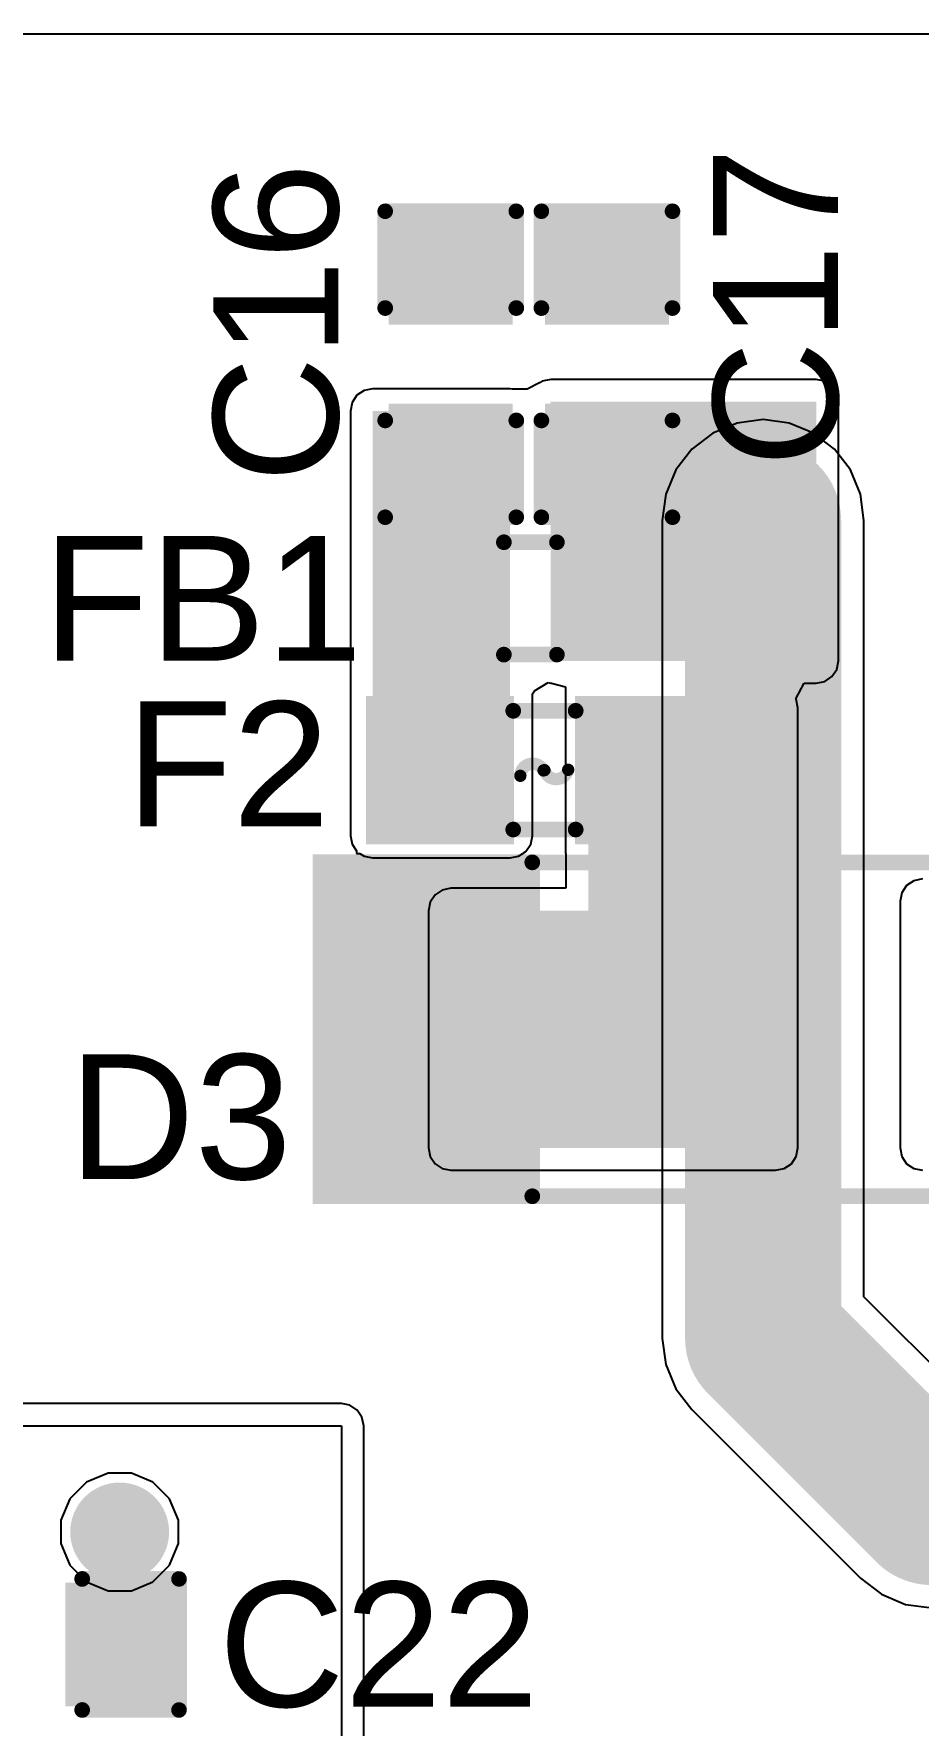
# Model space of a CAD drawing. Header units: millimetres. Extents: x -3 to 175, y -4 to 177.
# Drawn here: x 11.21 to 18.41, y 162.31 to 176.07 of the extents above; entities that cross this region are included whole.
import ezdxf

# ---------------------------------------------------------------- set-up
doc = ezdxf.new("R2010")
doc.units = ezdxf.units.MM
for name, color, linetype in [('BottomLayer', 5, 'Continuous'), ('BottomSolder', 6, 'Continuous'), ('TopLayer', 1, 'Continuous'), ('TopOverlay', 2, 'Continuous'), ('TopPaste', 8, 'Continuous'), ('TopSolder', 216, 'Continuous'), ('ViaHoleLayer', 16, 'Continuous')]:
    doc.layers.add(name, color=color, linetype=linetype)
doc.styles.add('Arial', font='', dxfattribs={"height": 0.2})
doc.styles.get('Arial').set_extended_font_data('Arial')

# ---------------------------------------------------------------- blocks, each defined once
blk = doc.blocks.new('IND_0603__1608_M_______118')
at = {"layer": 'TopLayer'}
for points in [[(-1, 0.4), (-0.4, 0.4), (-0.4, -0.4), (-1, -0.4)], [(0.4, 0.4), (1, 0.4), (1, -0.4), (0.4, -0.4)]]:
    blk.add_hatch(color=1, dxfattribs=at).paths.add_polyline_path(points)
at = {"layer": 'TopPaste'}
for points in [[(-1, 0.4), (-0.4, 0.4), (-0.4, -0.4), (-1, -0.4)], [(0.4, 0.4), (1, 0.4), (1, -0.4), (0.4, -0.4)]]:
    blk.add_hatch(color=8, dxfattribs=at).paths.add_polyline_path(points)
at = {"layer": 'TopSolder'}
for points in [[(-1.102, 0.502), (-0.298, 0.502), (-0.298, -0.502), (-1.102, -0.502)], [(0.298, 0.502), (1.102, 0.502), (1.102, -0.502), (0.298, -0.502)]]:
    blk.add_hatch(color=216, dxfattribs=at).paths.add_polyline_path(points)
at = {"layer": 'TopOverlay', "const_width": 0.127}
for points in [[(-0.203, 0.457), (0.229, 0.457)], [(-0.203, -0.457), (0.229, -0.457)]]:
    blk.add_lwpolyline(points, dxfattribs=at)
at = {"layer": 'TopOverlay', "const_width": 0.0635}
for points in [[(-0.235, 0.457, 1), (-0.171, 0.457, 1)], [(0.197, 0.457, 1), (0.26, 0.457, 1)], [(-0.235, -0.457, 1), (-0.171, -0.457, 1)], [(0.197, -0.457, 1), (0.26, -0.457, 1)]]:
    blk.add_lwpolyline(points, format="xyb", close=True, dxfattribs=at)
blk = doc.blocks.new('_____0603_119')
at = {"layer": 'TopLayer'}
for points in [[(-0.35, -0.5), (-1.35, -0.5), (-1.35, 0.5), (-0.35, 0.5)], [(1.35, -0.5), (0.35, -0.5), (0.35, 0.5), (1.35, 0.5)]]:
    blk.add_hatch(color=1, dxfattribs=at).paths.add_polyline_path(points)
at = {"layer": 'TopPaste'}
for points in [[(-0.35, -0.5), (-1.35, -0.5), (-1.35, 0.5), (-0.35, 0.5)], [(1.35, -0.5), (0.35, -0.5), (0.35, 0.5), (1.35, 0.5)]]:
    blk.add_hatch(color=8, dxfattribs=at).paths.add_polyline_path(points)
at = {"layer": 'TopSolder'}
for points in [[(-0.248, -0.602), (-1.452, -0.602), (-1.452, 0.602), (-0.248, 0.602)], [(1.452, -0.602), (0.248, -0.602), (0.248, 0.602), (1.452, 0.602)]]:
    blk.add_hatch(color=216, dxfattribs=at).paths.add_polyline_path(points)
at = {"layer": 'TopOverlay', "const_width": 0.127}
for points in [[(0.254, 0.483), (-0.254, 0.483)], [(0.254, -0.483), (-0.254, -0.483)]]:
    blk.add_lwpolyline(points, dxfattribs=at)
at = {"layer": 'TopOverlay'}
for points, const_width in [([(-0.286, 0.483, 1), (-0.222, 0.483, 1)], 0.0635), ([(0.222, 0.483, 1), (0.286, 0.483, 1)], 0.0635), ([(-0.218, -0.003, 1), (-0.168, -0.003, 1)], 0.05), ([(-0.025, 0, 1), (0.025, 0, 1)], 0.05), ([(-0.018, 0.002, 1), (0.032, 0.002, 1)], 0.05), ([(0.171, 0.046, 1), (0.221, 0.046, 1)], 0.05), ([(-0.286, -0.483, 1), (-0.222, -0.483, 1)], 0.0635), ([(0.222, -0.483, 1), (0.286, -0.483, 1)], 0.0635)]:
    blk.add_lwpolyline(points, format="xyb", close=True, dxfattribs=dict(at, const_width=const_width))
at = {"layer": 'TopOverlay', "const_width": 0.1}
for points in [[(-0.193, -0.003, -0.770164), (0, 0)], [(0.196, 0.046, -0.784117), (0.007, 0.002)]]:
    blk.add_lwpolyline(points, format="xyb", dxfattribs=at)
blk = doc.blocks.new('SMA_133')
at = {"layer": 'TopLayer'}
for points in [[(-3.25, 0.85), (-0.75, 0.85), (-0.75, -0.85), (-3.25, -0.85)], [(0.75, 0.85), (3.25, 0.85), (3.25, -0.85), (0.75, -0.85)]]:
    blk.add_hatch(color=1, dxfattribs=at).paths.add_polyline_path(points)
at = {"layer": 'TopOverlay'}
for points in [[(-4.445, -1.422), (-3.278, -1.422), (-3.278, 1.422), (-4.445, 1.422)], [(-3.3, 0.924), (-2.596, 0.924), (-2.596, 1.422), (-3.3, 1.422)], [(-3.3, -1.422), (-2.596, -1.422), (-2.596, -0.924), (-3.3, -0.924)]]:
    blk.add_hatch(color=2, dxfattribs=at).paths.add_polyline_path(points)
at = {"layer": 'TopPaste'}
for points in [[(-3.25, 0.85), (-0.75, 0.85), (-0.75, -0.85), (-3.25, -0.85)], [(0.75, 0.85), (3.25, 0.85), (3.25, -0.85), (0.75, -0.85)]]:
    blk.add_hatch(color=8, dxfattribs=at).paths.add_polyline_path(points)
at = {"layer": 'TopSolder'}
for points in [[(-3.352, 0.952), (-0.648, 0.952), (-0.648, -0.952), (-3.352, -0.952)], [(0.648, 0.952), (3.352, 0.952), (3.352, -0.952), (0.648, -0.952)]]:
    blk.add_hatch(color=216, dxfattribs=at).paths.add_polyline_path(points)
at = {"layer": 'TopOverlay', "const_width": 0.127}
for points in [[(-2.658, 1.358), (2.061, 1.358)], [(2.061, 1.012), (2.061, 1.358)], [(2.061, -1.358), (2.061, -1.012)], [(-2.658, -1.358), (2.061, -1.358)]]:
    blk.add_lwpolyline(points, dxfattribs=at)
at = {"layer": 'TopOverlay', "const_width": 0.0635}
for points in [[(-2.69, 1.358, 1), (-2.626, 1.358, 1)], [(2.029, 1.358, 1), (2.093, 1.358, 1)], [(2.029, 1.358, 1), (2.093, 1.358, 1)], [(2.029, 1.012, 1), (2.093, 1.012, 1)], [(2.029, -1.012, 1), (2.093, -1.012, 1)], [(-2.69, -1.358, 1), (-2.626, -1.358, 1)], [(2.029, -1.358, 1), (2.093, -1.358, 1)], [(2.029, -1.358, 1), (2.093, -1.358, 1)]]:
    blk.add_lwpolyline(points, format="xyb", close=True, dxfattribs=at)
blk = doc.blocks.new('C___0603_153')
at = {"layer": 'TopLayer'}
for points in [[(-0.381, 0.445), (-0.381, -0.445), (-1.143, -0.445), (-1.143, 0.445)], [(1.143, 0.445), (1.143, -0.445), (0.381, -0.445), (0.381, 0.445)]]:
    blk.add_hatch(color=1, dxfattribs=at).paths.add_polyline_path(points)
at = {"layer": 'TopPaste'}
for points in [[(-0.381, 0.445), (-0.381, -0.445), (-1.143, -0.445), (-1.143, 0.445)], [(1.143, 0.445), (1.143, -0.445), (0.381, -0.445), (0.381, 0.445)]]:
    blk.add_hatch(color=8, dxfattribs=at).paths.add_polyline_path(points)
at = {"layer": 'TopSolder'}
for points in [[(-0.321, 0.504), (-0.321, -0.504), (-1.203, -0.504), (-1.203, 0.504)], [(1.203, 0.504), (1.203, -0.504), (0.321, -0.504), (0.321, 0.504)]]:
    blk.add_hatch(color=216, dxfattribs=at).paths.add_polyline_path(points)
at = {"layer": 'TopOverlay', "const_width": 0.127}
for points in [[(-1.245, 0.533), (-1.245, -0.533)], [(-0.457, 0.533), (-1.245, 0.533)], [(1.245, 0.533), (0.457, 0.533)], [(1.245, 0.533), (1.245, -0.533)], [(-0.457, -0.533), (-1.245, -0.533)], [(1.245, -0.533), (0.457, -0.533)]]:
    blk.add_lwpolyline(points, dxfattribs=at)
at = {"layer": 'TopOverlay', "const_width": 0.0635}
for points in [[(-1.276, 0.533, 1), (-1.213, 0.533, 1)], [(-1.276, 0.533, 1), (-1.213, 0.533, 1)], [(-0.489, 0.533, 1), (-0.425, 0.533, 1)], [(0.425, 0.533, 1), (0.489, 0.533, 1)], [(1.213, 0.533, 1), (1.276, 0.533, 1)], [(1.213, 0.533, 1), (1.276, 0.533, 1)], [(-1.276, -0.533, 1), (-1.213, -0.533, 1)], [(-1.276, -0.533, 1), (-1.213, -0.533, 1)], [(-0.489, -0.533, 1), (-0.425, -0.533, 1)], [(0.425, -0.533, 1), (0.489, -0.533, 1)], [(1.213, -0.533, 1), (1.276, -0.533, 1)], [(1.213, -0.533, 1), (1.276, -0.533, 1)]]:
    blk.add_lwpolyline(points, format="xyb", close=True, dxfattribs=at)
blk = doc.blocks.new('C___0603_158')
at = {"layer": 'TopLayer'}
for points in [[(-0.381, 0.445), (-0.381, -0.445), (-1.143, -0.445), (-1.143, 0.445)], [(1.143, 0.445), (1.143, -0.445), (0.381, -0.445), (0.381, 0.445)]]:
    blk.add_hatch(color=1, dxfattribs=at).paths.add_polyline_path(points)
at = {"layer": 'TopPaste'}
for points in [[(-0.381, 0.445), (-0.381, -0.445), (-1.143, -0.445), (-1.143, 0.445)], [(1.143, 0.445), (1.143, -0.445), (0.381, -0.445), (0.381, 0.445)]]:
    blk.add_hatch(color=8, dxfattribs=at).paths.add_polyline_path(points)
at = {"layer": 'TopSolder'}
for points in [[(-0.321, 0.504), (-0.321, -0.504), (-1.203, -0.504), (-1.203, 0.504)], [(1.203, 0.504), (1.203, -0.504), (0.321, -0.504), (0.321, 0.504)]]:
    blk.add_hatch(color=216, dxfattribs=at).paths.add_polyline_path(points)
at = {"layer": 'TopOverlay', "const_width": 0.127}
for points in [[(-0.457, 0.533), (-1.245, 0.533)], [(-1.245, -0.533), (-1.245, 0.533)], [(1.245, 0.533), (0.457, 0.533)], [(1.245, -0.533), (1.245, 0.533)], [(-0.457, -0.533), (-1.245, -0.533)], [(1.245, -0.533), (0.457, -0.533)]]:
    blk.add_lwpolyline(points, dxfattribs=at)
at = {"layer": 'TopOverlay', "const_width": 0.0635}
for points in [[(-1.276, 0.533, 1), (-1.213, 0.533, 1)], [(-1.276, 0.533, 1), (-1.213, 0.533, 1)], [(-0.489, 0.533, 1), (-0.425, 0.533, 1)], [(0.425, 0.533, 1), (0.489, 0.533, 1)], [(1.213, 0.533, 1), (1.276, 0.533, 1)], [(1.213, 0.533, 1), (1.276, 0.533, 1)], [(-1.276, -0.533, 1), (-1.213, -0.533, 1)], [(-1.276, -0.533, 1), (-1.213, -0.533, 1)], [(-0.489, -0.533, 1), (-0.425, -0.533, 1)], [(0.425, -0.533, 1), (0.489, -0.533, 1)], [(1.213, -0.533, 1), (1.276, -0.533, 1)], [(1.213, -0.533, 1), (1.276, -0.533, 1)]]:
    blk.add_lwpolyline(points, format="xyb", close=True, dxfattribs=at)
blk = doc.blocks.new('C___0603_159')
at = {"layer": 'TopLayer'}
for points in [[(-0.381, 0.445), (-0.381, -0.445), (-1.143, -0.445), (-1.143, 0.445)], [(1.143, 0.445), (1.143, -0.445), (0.381, -0.445), (0.381, 0.445)]]:
    blk.add_hatch(color=1, dxfattribs=at).paths.add_polyline_path(points)
at = {"layer": 'TopPaste'}
for points in [[(-0.381, 0.445), (-0.381, -0.445), (-1.143, -0.445), (-1.143, 0.445)], [(1.143, 0.445), (1.143, -0.445), (0.381, -0.445), (0.381, 0.445)]]:
    blk.add_hatch(color=8, dxfattribs=at).paths.add_polyline_path(points)
at = {"layer": 'TopSolder'}
for points in [[(-0.321, 0.504), (-0.321, -0.504), (-1.203, -0.504), (-1.203, 0.504)], [(1.203, 0.504), (1.203, -0.504), (0.321, -0.504), (0.321, 0.504)]]:
    blk.add_hatch(color=216, dxfattribs=at).paths.add_polyline_path(points)
at = {"layer": 'TopOverlay', "const_width": 0.127}
for points in [[(-0.457, 0.533), (-1.245, 0.533)], [(-1.245, -0.533), (-1.245, 0.533)], [(1.245, 0.533), (0.457, 0.533)], [(1.245, -0.533), (1.245, 0.533)], [(-0.457, -0.533), (-1.245, -0.533)], [(1.245, -0.533), (0.457, -0.533)]]:
    blk.add_lwpolyline(points, dxfattribs=at)
at = {"layer": 'TopOverlay', "const_width": 0.0635}
for points in [[(-1.276, 0.533, 1), (-1.213, 0.533, 1)], [(-1.276, 0.533, 1), (-1.213, 0.533, 1)], [(-0.489, 0.533, 1), (-0.425, 0.533, 1)], [(0.425, 0.533, 1), (0.489, 0.533, 1)], [(1.213, 0.533, 1), (1.276, 0.533, 1)], [(1.213, 0.533, 1), (1.276, 0.533, 1)], [(-1.276, -0.533, 1), (-1.213, -0.533, 1)], [(-1.276, -0.533, 1), (-1.213, -0.533, 1)], [(-0.489, -0.533, 1), (-0.425, -0.533, 1)], [(0.425, -0.533, 1), (0.489, -0.533, 1)], [(1.213, -0.533, 1), (1.276, -0.533, 1)], [(1.213, -0.533, 1), (1.276, -0.533, 1)]]:
    blk.add_lwpolyline(points, format="xyb", close=True, dxfattribs=at)

msp = doc.modelspace()

# ---------------------------------------------------------------- hatches: boundary and pattern name
at = {"layer": 'BottomLayer'}
h = msp.add_hatch(color=5, dxfattribs=at)
edge = h.paths.add_edge_path()
edge.add_arc((17.145, 172.11), 0.3, 0, 360)
h = msp.add_hatch(color=5, dxfattribs=at)
edge = h.paths.add_edge_path()
edge.add_arc((11.913, 163.881), 0.3, 0, 360)
at = {"layer": 'BottomSolder'}
h = msp.add_hatch(color=6, dxfattribs=at)
edge = h.paths.add_edge_path()
edge.add_arc((17.145, 172.11), 0.402, 0, 360)
h = msp.add_hatch(color=6, dxfattribs=at)
edge = h.paths.add_edge_path()
edge.add_arc((11.913, 163.881), 0.402, 0, 360)
at = {"layer": 'TopLayer'}
for points in [[(13.97, 169.545), (15.088, 169.545), (15.088, 172.999), (13.97, 172.999)], [(15.418, 170.967), (17.577, 170.967), (17.577, 173.076), (15.418, 173.076)], [(15.723, 167.005), (17.247, 167.005), (17.247, 170.586), (15.723, 170.586)], [(14.605, 167.005), (17.247, 167.005), (17.247, 168.935), (14.605, 168.935)]]:
    msp.add_hatch(color=1, dxfattribs=at).paths.add_polyline_path(points)
h = msp.add_hatch(color=1, dxfattribs=at)
edge = h.paths.add_edge_path()
edge.add_arc((17.145, 172.11), 0.3, 0, 360)
h = msp.add_hatch(color=1, dxfattribs=at)
edge = h.paths.add_edge_path()
edge.add_arc((11.913, 163.881), 0.3, 0, 360)
at = {"layer": 'TopSolder'}
h = msp.add_hatch(color=216, dxfattribs=at)
edge = h.paths.add_edge_path()
edge.add_arc((17.145, 172.11), 0.402, 0, 360)
h = msp.add_hatch(color=216, dxfattribs=at)
edge = h.paths.add_edge_path()
edge.add_arc((11.913, 163.881), 0.402, 0, 360)
at = {"layer": 'ViaHoleLayer'}
h = msp.add_hatch(color=16, dxfattribs=at)
edge = h.paths.add_edge_path()
edge.add_arc((17.145, 172.11), 0.15, 0, 360)
h = msp.add_hatch(color=16, dxfattribs=at)
edge = h.paths.add_edge_path()
edge.add_arc((11.913, 163.881), 0.15, 0, 360)

# ---------------------------------------------------------------- linework, layer by layer
at = {"layer": 'BottomLayer'}
for p, q in [((-2.814, 176.068), (19.09, 176.068)), ((16.735, 172.82), (16.565, 172.69)), ((16.933, 172.902), (16.735, 172.82)), ((17.145, 172.93), (16.933, 172.902)), ((17.357, 172.902), (17.145, 172.93)), ((17.555, 172.82), (17.357, 172.902)), ((17.725, 172.69), (17.555, 172.82)), ((16.565, 172.69), (16.435, 172.52)), ((17.855, 172.52), (17.725, 172.69)), ((16.435, 172.52), (16.353, 172.323)), ((17.937, 172.323), (17.855, 172.52)), ((16.353, 172.323), (16.325, 172.11)), ((17.965, 172.11), (17.937, 172.323)), ((16.325, 172.11), (16.325, 165.456)), ((17.965, 165.795), (17.965, 172.11)), ((18.856, 164.904), (17.965, 165.795)), ((16.325, 165.456), (16.353, 165.243)), ((16.353, 165.243), (16.435, 165.046)), ((16.435, 165.046), (16.565, 164.876)), ((13.716, 164.926), (-2.814, 164.926)), ((13.785, 164.912), (13.716, 164.926)), ((13.844, 164.873), (13.785, 164.912)), ((13.883, 164.814), (13.844, 164.873)), ((16.565, 164.876), (17.937, 163.504)), ((-2.814, 164.744), (13.716, 164.744)), ((13.716, 164.744), (13.716, 156.025)), ((13.897, 164.744), (13.883, 164.814)), ((13.897, 156.415), (13.897, 164.744)), ((11.642, 164.286), (11.508, 164.151)), ((11.818, 164.359), (11.642, 164.286)), ((12.008, 164.359), (11.818, 164.359)), ((12.183, 164.286), (12.008, 164.359)), ((12.318, 164.151), (12.183, 164.286)), ((11.508, 164.151), (11.435, 163.976)), ((12.39, 163.976), (12.318, 164.151)), ((11.435, 163.976), (11.435, 163.786)), ((12.39, 163.786), (12.39, 163.976)), ((11.435, 163.786), (11.508, 163.61)), ((12.318, 163.61), (12.39, 163.786)), ((11.508, 163.61), (11.642, 163.476)), ((12.183, 163.476), (12.318, 163.61)), ((11.642, 163.476), (11.818, 163.403)), ((12.008, 163.403), (12.183, 163.476)), ((17.937, 163.504), (18.107, 163.374)), ((11.818, 163.403), (12.008, 163.403)), ((18.107, 163.374), (18.304, 163.292)), ((18.304, 163.292), (18.517, 163.264))]:
    msp.add_line(p, q, dxfattribs=at)
at = {"layer": 'BottomLayer', "const_width": 1.27}
for points in [[(17.145, 165.456), (17.145, 172.11)], [(17.145, 165.456), (18.517, 164.084)], [(18.517, 164.084), (62.357, 164.084)]]:
    msp.add_lwpolyline(points, dxfattribs=at)
at = {"layer": 'BottomLayer', "const_width": 0.635}
for points in [[(16.828, 172.11, 1), (17.462, 172.11, 1)], [(16.828, 165.456, 1), (17.462, 165.456, 1)], [(16.828, 165.456, 1), (17.462, 165.456, 1)], [(18.199, 164.084, 1), (18.834, 164.084, 1)], [(18.199, 164.084, 1), (18.834, 164.084, 1)]]:
    msp.add_lwpolyline(points, format="xyb", close=True, dxfattribs=at)
at = {"layer": 'TopLayer'}
for p, q in [((-2.814, 176.068), (19.09, 176.068)), ((15.332, 173.232), (15.227, 173.177)), ((15.348, 173.243), (15.332, 173.232)), ((15.418, 173.257), (15.348, 173.243)), ((17.577, 173.257), (15.418, 173.257)), ((17.646, 173.243), (17.577, 173.257)), ((17.705, 173.204), (17.646, 173.243)), ((13.842, 173.128), (13.803, 173.069)), ((13.901, 173.167), (13.842, 173.128)), ((13.97, 173.181), (13.901, 173.167)), ((15.088, 173.181), (13.97, 173.181)), ((15.105, 173.177), (15.088, 173.181)), ((15.227, 173.177), (15.105, 173.177)), ((17.744, 173.145), (17.705, 173.204)), ((17.758, 173.076), (17.744, 173.145)), ((13.803, 173.069), (13.789, 172.999)), ((13.789, 172.999), (13.789, 169.545)), ((17.758, 170.967), (17.758, 173.076)), ((17.705, 170.839), (17.744, 170.898)), ((17.744, 170.898), (17.758, 170.967)), ((15.287, 170.723), (15.396, 170.79)), ((15.396, 170.79), (15.418, 170.786)), ((15.418, 170.786), (15.425, 170.786)), ((15.425, 170.786), (15.539, 170.756)), ((15.539, 170.756), (15.539, 170.659)), ((17.412, 170.659), (17.479, 170.786)), ((17.479, 170.786), (17.577, 170.786)), ((17.577, 170.786), (17.646, 170.8)), ((17.646, 170.8), (17.705, 170.839)), ((15.269, 170.7), (15.287, 170.723)), ((15.269, 169.545), (15.269, 170.7)), ((15.539, 170.659), (15.539, 169.401)), ((17.414, 170.656), (17.412, 170.659)), ((17.428, 170.586), (17.414, 170.656)), ((17.428, 167.005), (17.428, 170.586)), ((13.789, 169.545), (13.803, 169.476)), ((15.255, 169.476), (15.269, 169.545)), ((13.803, 169.476), (13.839, 169.421)), ((13.839, 169.421), (13.839, 169.401)), ((13.839, 169.401), (13.866, 169.401)), ((13.866, 169.401), (13.901, 169.378)), ((13.901, 169.378), (13.97, 169.364)), ((15.088, 169.364), (15.157, 169.378)), ((15.157, 169.378), (15.191, 169.401)), ((15.191, 169.401), (15.195, 169.401)), ((15.195, 169.403), (15.216, 169.417)), ((15.195, 169.401), (15.195, 169.403)), ((15.216, 169.417), (15.255, 169.476)), ((15.539, 169.401), (15.541, 169.401)), ((15.541, 169.401), (15.541, 169.117)), ((13.97, 169.364), (15.088, 169.364)), ((14.536, 169.103), (14.477, 169.064)), ((14.605, 169.117), (14.536, 169.103)), ((15.541, 169.117), (14.605, 169.117)), ((18.312, 169.14), (18.273, 169.081)), ((18.371, 169.179), (18.312, 169.14)), ((18.44, 169.193), (18.371, 169.179)), ((14.438, 169.005), (14.424, 168.935)), ((14.477, 169.064), (14.438, 169.005)), ((18.273, 169.081), (18.259, 169.012)), ((18.259, 169.012), (18.259, 167.005)), ((14.424, 168.935), (14.424, 167.005)), ((14.424, 167.005), (14.438, 166.936)), ((14.438, 166.936), (14.477, 166.877)), ((17.375, 166.877), (17.414, 166.936)), ((17.414, 166.936), (17.428, 167.005)), ((18.259, 167.005), (18.273, 166.936)), ((18.273, 166.936), (18.312, 166.877)), ((14.477, 166.877), (14.536, 166.838)), ((14.536, 166.838), (14.605, 166.824)), ((14.605, 166.824), (17.247, 166.824)), ((17.247, 166.824), (17.316, 166.838)), ((17.316, 166.838), (17.375, 166.877)), ((18.312, 166.877), (18.371, 166.838)), ((18.371, 166.838), (18.44, 166.824))]:
    msp.add_line(p, q, dxfattribs=at)
at = {"layer": 'TopLayer', "const_width": 0.305}
msp.add_lwpolyline([(11.913, 162.966), (11.913, 163.881)], dxfattribs=at)
at = {"layer": 'TopLayer', "const_width": 0.152}
for points in [[(11.836, 163.881, 1), (11.989, 163.881, 1)], [(11.836, 162.966, 1), (11.989, 162.966, 1)]]:
    msp.add_lwpolyline(points, format="xyb", close=True, dxfattribs=at)

# ---------------------------------------------------------------- block references
for name, p, rotation in [('C___0603_159', (14.605, 173.38), 270), ('C___0603_158', (15.875, 173.38), 270), ('_____0603_119', (15.367, 170.078), 180), ('C___0603_153', (11.151, 162.966), 180)]:
    msp.add_blockref(name, p, dxfattribs=dict(rotation=rotation))
for name, p in [('IND_0603__1608_M_______118', (15.24, 171.475)), ('SMA_133', (17.926, 167.97))]:
    msp.add_blockref(name, p)

# ---------------------------------------------------------------- texts
at = {"layer": 'TopOverlay', "style": 'Arial'}
for s, p in [('C17', (17.754, 172.543)), ('C16', (13.69, 172.416))]:
    msp.add_text(s, height=1.016, rotation=90, dxfattribs=at).set_placement(p)
for s, p in [('FB1', (11.286, 170.968)), ('F2', (11.964, 169.621)), ('D3', (11.498, 166.751)), ('C22', (12.717, 162.459))]:
    msp.add_text(s, height=1.016, dxfattribs=at).set_placement(p)

doc.saveas('drawing.dxf')
